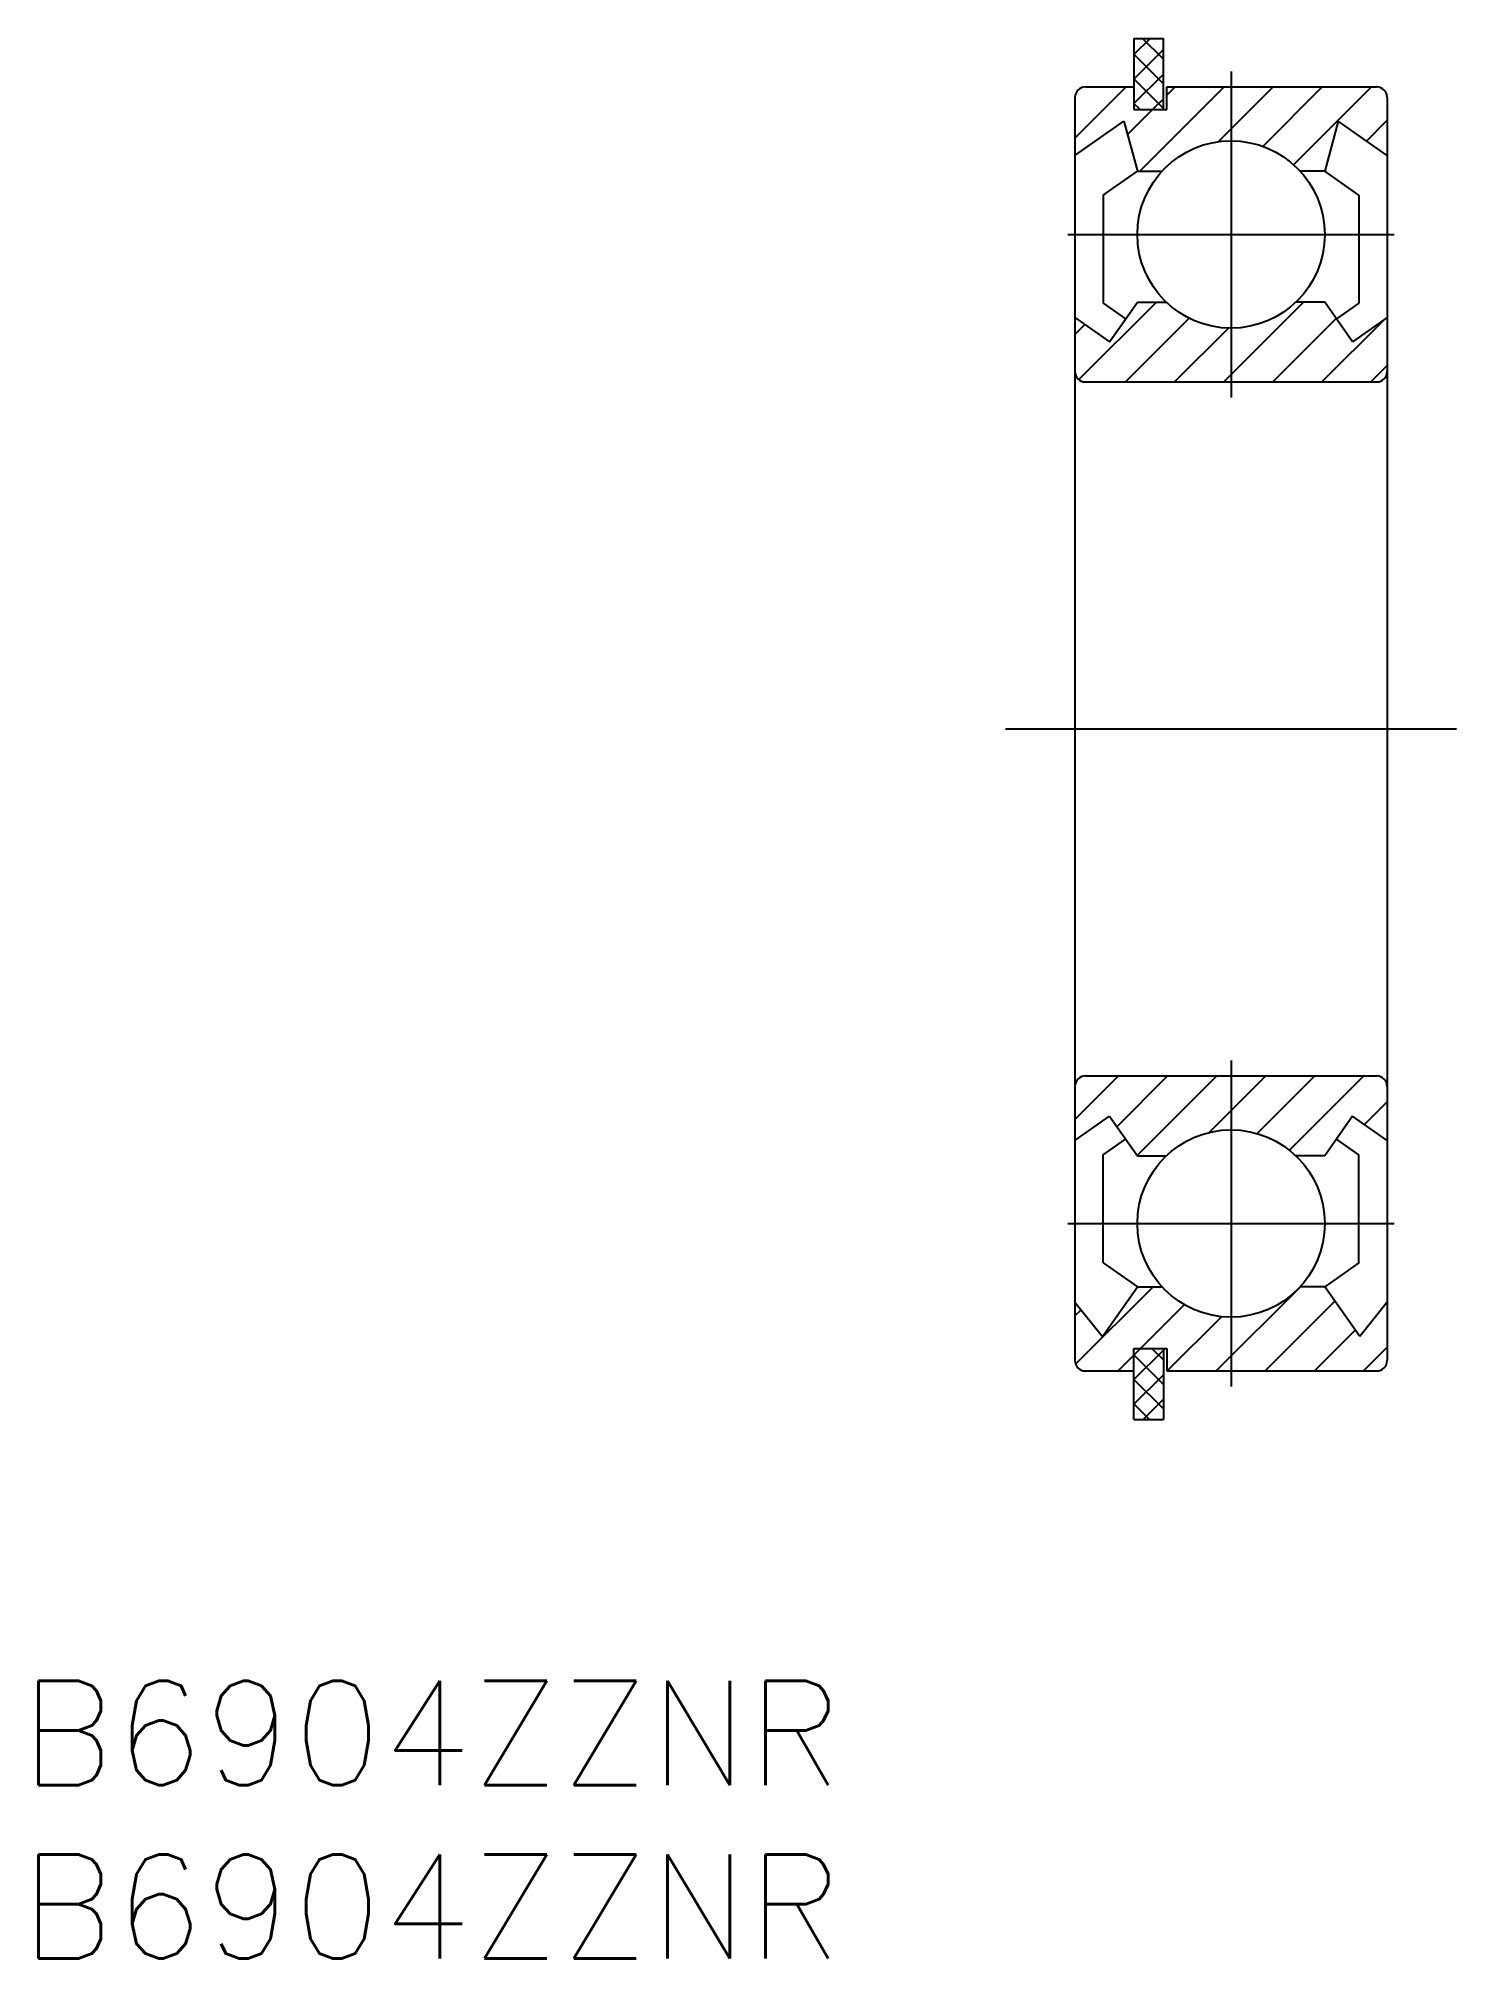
# Model space of a CAD drawing. Extents: x -29.9 to 11, y -35.4 to 19.9.
import ezdxf

# ---------------------------------------------------------------- set-up
doc = ezdxf.new("R2010")
doc.units = 0
doc.linetypes.add('CENTER', pattern=[50.8, 31.75, -6.35, 6.35, -6.35])
doc.layers.get('0').update_dxf_attribs({"linetype": 'CONTINUOUS'})
doc.layers.add('CENTER', color=1, linetype='CENTER')
doc.styles.get("Standard").update_dxf_attribs({"font": 'txt.shx', "height": 3, "bigfont": 'bigfont.shx'})

msp = doc.modelspace()

# ---------------------------------------------------------------- linework, layer by layer
at = {"color": 7, "linetype": 'CONTINUOUS'}
for p, q in [((1.7, 19.9), (2.55, 19.9)), ((1.7, 19.9), (1.7, 17.85)), ((2.55, 17.85), (2.55, 19.9)), ((0.3, 18.5), (1.7, 18.5)), ((2.65, 18.5), (8.7, 18.5)), ((2.65, 17.85), (2.65, 18.5)), ((0, 18.2), (0, -18.2)), ((1.7, 17.85), (2.65, 17.85)), ((9, 18.2), (9, -18.2)), ((0, 16.521), (1.414, 17.511)), ((1.414, 17.511), (1.8, 16.071)), ((7.586, 17.511), (7.2, 16.071)), ((9, 16.521), (7.586, 17.511)), ((0.816, 15.383), (1.8, 16.071)), ((1.8, 16.071), (2.507, 16.071)), ((7.2, 16.071), (6.493, 16.071)), ((8.184, 15.383), (7.2, 16.071)), ((0.816, 15.383), (0.816, 12.271)), ((8.184, 15.383), (8.184, 12.271)), ((0.816, 12.271), (1.461, 11.82)), ((0.996, 11.157), (1.8, 12.304)), ((1.8, 12.304), (2.628, 12.304)), ((7.2, 12.304), (6.372, 12.304)), ((8.004, 11.157), (7.2, 12.304)), ((8.184, 12.271), (7.539, 11.82)), ((0, 11.854), (0.996, 11.157)), ((9, 11.854), (8.004, 11.157)), ((0.3, 10), (8.7, 10)), ((0.3, -10), (8.7, -10)), ((0, -11.854), (0.996, -11.157)), ((0.996, -11.157), (1.8, -12.304)), ((8.004, -11.157), (7.2, -12.304)), ((9, -11.854), (8.004, -11.157)), ((0.816, -12.271), (1.461, -11.82)), ((8.184, -12.271), (7.539, -11.82)), ((0.816, -15.383), (0.816, -12.271)), ((1.8, -12.304), (2.628, -12.304)), ((7.2, -12.304), (6.372, -12.304)), ((8.184, -15.383), (8.184, -12.271)), ((0.816, -15.383), (1.8, -16.071)), ((8.184, -15.383), (7.2, -16.071)), ((0, -16.521), (0.792, -17.511)), ((0.792, -17.511), (1.8, -16.071)), ((1.8, -16.071), (2.507, -16.071)), ((7.2, -16.071), (6.493, -16.071)), ((8.208, -17.511), (7.2, -16.071)), ((9, -16.521), (8.208, -17.511)), ((1.7, -17.85), (2.65, -17.85)), ((1.7, -19.9), (1.7, -17.85)), ((2.55, -17.85), (2.55, -19.9)), ((2.65, -17.85), (2.65, -18.5)), ((0.3, -18.5), (1.7, -18.5)), ((2.65, -18.5), (8.7, -18.5)), ((1.7, -19.9), (2.55, -19.9))]:
    msp.add_line(p, q, dxfattribs=at)
at = {"color": 3, "linetype": 'CONTINUOUS'}
for p, q in [((1.7, 19.434), (2.166, 19.9)), ((1.7, 18.727), (2.55, 19.577)), ((2.55, 18.591), (1.7, 19.441)), ((2.55, 19.298), (1.948, 19.9)), ((1.7, 18.02), (2.55, 18.87)), ((0, 17.027), (1.473, 18.5)), ((2.55, 17.884), (1.7, 18.734)), ((1.873, 16.071), (4.302, 18.5)), ((2.65, 18.263), (2.887, 18.5)), ((4.142, 16.926), (5.716, 18.5)), ((5.419, 16.789), (7.13, 18.5)), ((6.304, 16.259), (8.544, 18.5)), ((1.516, 17.129), (2.237, 17.85)), ((1.877, 17.85), (1.7, 18.027)), ((2.237, 17.85), (2.55, 18.163)), ((8.4, 16.942), (9, 17.542)), ((0.111, 10.067), (2.349, 12.304)), ((4.287, 10), (6.591, 12.304)), ((0, 11.37), (0.285, 11.655)), ((1.458, 10), (3.293, 11.835)), ((5.701, 10), (7.532, 11.831)), ((7.115, 10), (8.899, 11.783)), ((2.873, 10), (4.424, 11.551)), ((8.53, 10), (9, 10.47)), ((0, -11.257), (1.257, -10)), ((1.21, -11.462), (2.672, -10)), ((1.792, -12.293), (4.086, -10)), ((3.877, -11.623), (5.5, -10)), ((5.256, -11.658), (6.914, -10)), ((6.187, -12.142), (8.329, -10)), ((8.346, -11.397), (9, -10.743)), ((0.02, -18.308), (2.257, -16.071)), ((1.893, -17.85), (3.153, -16.59)), ((4.071, -18.5), (6.5, -16.071)), ((5.485, -18.5), (7.494, -16.491)), ((0, -16.914), (0.175, -16.74)), ((2.657, -18.5), (4.221, -16.936)), ((6.9, -18.5), (8.076, -17.323)), ((1.243, -18.5), (1.7, -18.043)), ((1.7, -18.043), (1.893, -17.85)), ((1.7, -18.75), (2.55, -17.9)), ((2.55, -18.886), (1.7, -18.036)), ((2.55, -18.179), (2.221, -17.85)), ((8.314, -18.5), (9, -17.814)), ((1.7, -19.457), (2.55, -18.607)), ((2.55, -19.593), (1.7, -18.743)), ((1.964, -19.9), (2.55, -19.314)), ((2.15, -19.9), (1.7, -19.45))]:
    msp.add_line(p, q, dxfattribs=at)
at = {"color": 7, "linetype": 'CONTINUOUS'}
for centre in [(4.5, 14.25), (4.5, -14.25)]:
    msp.add_circle(centre, 2.7, dxfattribs=at)
for centre, start, end in [((0.3, 18.2), 90, 180), ((8.7, 18.2), 0, 90), ((0.3, 10.3), 180, 270), ((8.7, 10.3), 270, 0), ((0.3, -10.3), 90, 180), ((8.7, -10.3), 0, 90), ((0.3, -18.2), 180, 270), ((8.7, -18.2), 270, 360)]:
    msp.add_arc(centre, 0.3, start, end, dxfattribs=at)
at = {"layer": 'CENTER', "color": 1, "linetype": 'CENTER'}
for p, q in [((4.5, 18.95), (4.5, 9.55)), ((-0.2, 14.25), (9.2, 14.25)), ((-2, 0), (11, 0)), ((4.5, -9.55), (4.5, -18.95)), ((-0.2, -14.25), (9.2, -14.25))]:
    msp.add_line(p, q, dxfattribs=at)

# ---------------------------------------------------------------- texts
at = {"color": 7, "linetype": 'CONTINUOUS'}
for p in [(-30.388, -30.433), (-30.388, -35.433)]:
    msp.add_text('B6904ZZNR', height=3, dxfattribs=at).set_placement(p)

doc.saveas('drawing.dxf')
